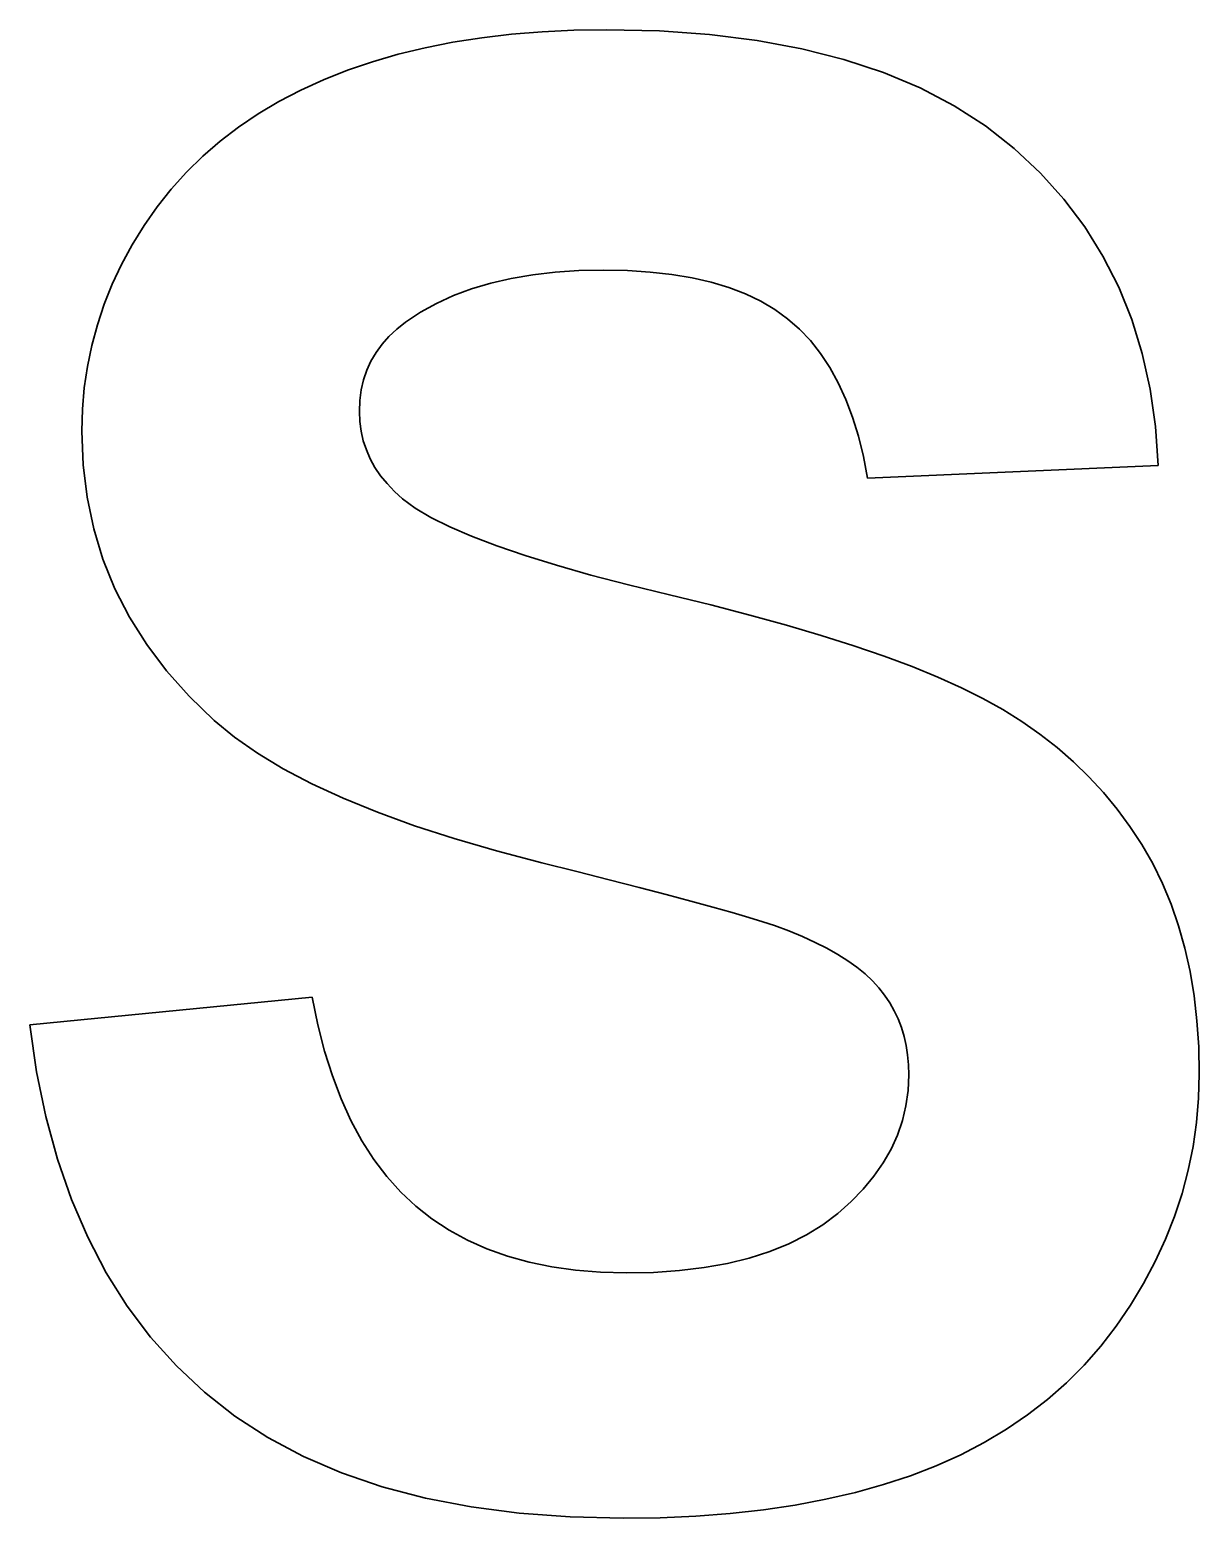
# Model space of a CAD drawing. Extents: x 23 to 417, y 3 to 294.
# Drawn here: x 212.604 to 213.254, y 106.909 to 107.737 of the extents above; entities that cross this region are included whole.
import ezdxf

# ---------------------------------------------------------------- set-up
doc = ezdxf.new("R2010")
doc.units = 0
doc.layers.get('0').update_dxf_attribs({"lineweight": 13})

# ---------------------------------------------------------------- blocks, each defined once
blk = doc.blocks.new('BLOCK4760')
at = {"color": 7, "lineweight": 35, "ltscale": 0.002026}
blk.add_line((-40.4632, 42.0926), (-40.3832, 42.1051), dxfattribs=at)
at = {"color": 7, "lineweight": 35, "ltscale": 0.002084}
blk.add_line((-40.3832, 42.1051), (-40.3004, 42.1149), dxfattribs=at)
at = {"color": 7, "lineweight": 35, "ltscale": 0.002144}
blk.add_line((-40.3004, 42.1149), (-40.2149, 42.1218), dxfattribs=at)
at = {"color": 7, "lineweight": 35, "ltscale": 0.002207}
blk.add_line((-40.2149, 42.1218), (-40.1267, 42.126), dxfattribs=at)
at = {"color": 7, "lineweight": 35, "ltscale": 0.002272}
blk.add_line((-40.1267, 42.126), (-40.0359, 42.1274), dxfattribs=at)
at = {"color": 7, "lineweight": 35, "ltscale": 0.003673}
blk.add_line((-40.0359, 42.1274), (-39.889, 42.1241), dxfattribs=at)
at = {"color": 7, "lineweight": 35, "ltscale": 0.003495}
blk.add_line((-39.889, 42.1241), (-39.7495, 42.1142), dxfattribs=at)
at = {"color": 7, "lineweight": 35, "ltscale": 0.003325}
blk.add_line((-39.7495, 42.1142), (-39.6175, 42.0977), dxfattribs=at)
at = {"color": 7, "lineweight": 35, "ltscale": 0.003167}
blk.add_line((-39.6175, 42.0977), (-39.493, 42.0746), dxfattribs=at)
at = {"color": 7, "lineweight": 35, "ltscale": 0.001873}
blk.add_line((-40.6872, 42.0384), (-40.6153, 42.0592), dxfattribs=at)
at = {"color": 7, "lineweight": 35, "ltscale": 0.001921}
blk.add_line((-40.6153, 42.0592), (-40.5406, 42.0773), dxfattribs=at)
at = {"color": 7, "lineweight": 35, "ltscale": 0.001972}
blk.add_line((-40.5406, 42.0773), (-40.4632, 42.0926), dxfattribs=at)
at = {"color": 7, "lineweight": 35, "ltscale": 0.00302}
blk.add_line((-39.493, 42.0746), (-39.3759, 42.0449), dxfattribs=at)
at = {"color": 7, "lineweight": 35, "ltscale": 0.00179}
blk.add_line((-40.823, 41.9883), (-40.7565, 42.0147), dxfattribs=at)
at = {"color": 7, "lineweight": 35, "ltscale": 0.00183}
blk.add_line((-40.7565, 42.0147), (-40.6872, 42.0384), dxfattribs=at)
at = {"color": 7, "lineweight": 35, "ltscale": 0.002888}
blk.add_line((-39.3759, 42.0449), (-39.2663, 42.0086), dxfattribs=at)
at = {"color": 7, "lineweight": 35, "ltscale": 0.001751}
blk.add_line((-40.8867, 41.9592), (-40.823, 41.9883), dxfattribs=at)
at = {"color": 7, "lineweight": 35, "ltscale": 0.002771}
blk.add_line((-39.2663, 42.0086), (-39.1641, 41.9656), dxfattribs=at)
at = {"color": 7, "lineweight": 35, "ltscale": 0.00171}
blk.add_line((-40.9474, 41.9275), (-40.8867, 41.9592), dxfattribs=at)
at = {"color": 7, "lineweight": 35, "ltscale": 0.002673}
blk.add_line((-39.1641, 41.9656), (-39.0693, 41.9161), dxfattribs=at)
at = {"color": 7, "lineweight": 35, "ltscale": 0.001643}
blk.add_line((-41.0594, 41.8566), (-41.0049, 41.8933), dxfattribs=at)
at = {"color": 7, "lineweight": 35, "ltscale": 0.001674}
blk.add_line((-41.0049, 41.8933), (-40.9474, 41.9275), dxfattribs=at)
at = {"color": 7, "lineweight": 35, "ltscale": 0.002594}
blk.add_line((-39.0693, 41.9161), (-38.982, 41.86), dxfattribs=at)
at = {"color": 7, "lineweight": 35, "ltscale": 0.001618}
blk.add_line((-41.1109, 41.8174), (-41.0594, 41.8566), dxfattribs=at)
at = {"color": 7, "lineweight": 35, "ltscale": 0.002539}
for p, q in [((-38.982, 41.86), (-38.9022, 41.7973)), ((-38.5464, 41.2268), (-38.5245, 41.1276))]:
    blk.add_line(p, q, dxfattribs=at)
at = {"color": 7, "lineweight": 35, "ltscale": 0.001599}
blk.add_line((-41.1593, 41.7756), (-41.1109, 41.8174), dxfattribs=at)
at = {"color": 7, "lineweight": 35, "ltscale": 0.001585}
blk.add_line((-41.2046, 41.7313), (-41.1593, 41.7756), dxfattribs=at)
at = {"color": 7, "lineweight": 35, "ltscale": 0.002489}
blk.add_line((-38.9022, 41.7973), (-38.8297, 41.729), dxfattribs=at)
at = {"color": 7, "lineweight": 35, "ltscale": 0.001578}
blk.add_line((-41.2469, 41.6844), (-41.2046, 41.7313), dxfattribs=at)
at = {"color": 7, "lineweight": 35, "ltscale": 0.002442}
blk.add_line((-38.8297, 41.729), (-38.7644, 41.6564), dxfattribs=at)
at = {"color": 7, "lineweight": 35, "ltscale": 0.001577}
blk.add_line((-41.2862, 41.635), (-41.2469, 41.6844), dxfattribs=at)
at = {"color": 7, "lineweight": 35, "ltscale": 0.002413}
blk.add_line((-38.7644, 41.6564), (-38.7063, 41.5793), dxfattribs=at)
at = {"color": 7, "lineweight": 35, "ltscale": 0.001582}
for p, q in [((-41.3224, 41.5831), (-41.2862, 41.635)), ((-38.9895, 40.2679), (-38.9342, 40.2371)), ((-39.7409, 39.6878), (-39.8019, 39.7045))]:
    blk.add_line(p, q, dxfattribs=at)
at = {"color": 7, "lineweight": 35, "ltscale": 0.001573}
blk.add_line((-41.3553, 41.5295), (-41.3224, 41.5831), dxfattribs=at)
at = {"color": 7, "lineweight": 35, "ltscale": 0.002401}
blk.add_line((-38.7063, 41.5793), (-38.6555, 41.4978), dxfattribs=at)
at = {"color": 7, "lineweight": 35, "ltscale": 0.001546}
blk.add_line((-41.3847, 41.4751), (-41.3553, 41.5295), dxfattribs=at)
at = {"color": 7, "lineweight": 35, "ltscale": 0.001525}
blk.add_line((-41.4107, 41.4199), (-41.3847, 41.4751), dxfattribs=at)
at = {"color": 7, "lineweight": 35, "ltscale": 0.002409}
blk.add_line((-38.6555, 41.4978), (-38.6119, 41.4119), dxfattribs=at)
at = {"color": 7, "lineweight": 35, "ltscale": 0.001453}
blk.add_line((-40.3012, 41.4358), (-40.3578, 41.4228), dxfattribs=at)
at = {"color": 7, "lineweight": 35, "ltscale": 0.001514}
for p, q in [((-40.2415, 41.4459), (-40.3012, 41.4358)), ((-40.3688, 38.7372), (-40.3118, 38.7168))]:
    blk.add_line(p, q, dxfattribs=at)
at = {"color": 7, "lineweight": 35, "ltscale": 0.001579}
blk.add_line((-40.1787, 41.4531), (-40.2415, 41.4459), dxfattribs=at)
at = {"color": 7, "lineweight": 35, "ltscale": 0.001649}
blk.add_line((-40.1129, 41.4575), (-40.1787, 41.4531), dxfattribs=at)
at = {"color": 7, "lineweight": 35, "ltscale": 0.001722}
for p, q in [((-40.044, 41.4589), (-40.1129, 41.4575)), ((-40.7987, 39.2186), (-40.7743, 39.1542))]:
    blk.add_line(p, q, dxfattribs=at)
at = {"color": 7, "lineweight": 35, "ltscale": 0.001663}
for p, q in [((-39.9775, 41.4576), (-40.044, 41.4589)), ((-39.049, 40.2976), (-38.9895, 40.2679))]:
    blk.add_line(p, q, dxfattribs=at)
at = {"color": 7, "lineweight": 35, "ltscale": 0.001581}
blk.add_line((-39.9145, 41.4535), (-39.9775, 41.4576), dxfattribs=at)
at = {"color": 7, "lineweight": 35, "ltscale": 0.001502}
blk.add_line((-39.8548, 41.4468), (-39.9145, 41.4535), dxfattribs=at)
at = {"color": 7, "lineweight": 35, "ltscale": 0.001427}
for p, q in [((-39.7985, 41.4373), (-39.8548, 41.4468)), ((-40.5666, 38.8559), (-40.5217, 38.8207))]:
    blk.add_line(p, q, dxfattribs=at)
at = {"color": 7, "lineweight": 35, "ltscale": 0.001356}
blk.add_line((-39.7456, 41.4252), (-39.7985, 41.4373), dxfattribs=at)
at = {"color": 7, "lineweight": 35, "ltscale": 0.001509}
blk.add_line((-41.4333, 41.3639), (-41.4107, 41.4199), dxfattribs=at)
at = {"color": 7, "lineweight": 35, "ltscale": 0.001348}
blk.add_line((-40.4114, 41.4069), (-40.462, 41.3881), dxfattribs=at)
at = {"color": 7, "lineweight": 35, "ltscale": 0.001397}
for p, q in [((-40.3578, 41.4228), (-40.4114, 41.4069)), ((-39.6871, 39.6726), (-39.7409, 39.6878))]:
    blk.add_line(p, q, dxfattribs=at)
at = {"color": 7, "lineweight": 35, "ltscale": 0.001291}
blk.add_line((-39.6962, 41.4103), (-39.7456, 41.4252), dxfattribs=at)
at = {"color": 7, "lineweight": 35, "ltscale": 0.001232}
blk.add_line((-39.6501, 41.3927), (-39.6962, 41.4103), dxfattribs=at)
at = {"color": 7, "lineweight": 35, "ltscale": 0.00118}
blk.add_line((-39.6075, 41.3725), (-39.6501, 41.3927), dxfattribs=at)
at = {"color": 7, "lineweight": 35, "ltscale": 0.002435}
blk.add_line((-38.6119, 41.4119), (-38.5756, 41.3215), dxfattribs=at)
at = {"color": 7, "lineweight": 35, "ltscale": 0.001497}
blk.add_line((-41.4523, 41.3072), (-41.4333, 41.3639), dxfattribs=at)
at = {"color": 7, "lineweight": 35, "ltscale": 0.001269}
blk.add_line((-40.5094, 41.3664), (-40.5538, 41.3418), dxfattribs=at)
at = {"color": 7, "lineweight": 35, "ltscale": 0.001305}
blk.add_line((-40.462, 41.3881), (-40.5094, 41.3664), dxfattribs=at)
at = {"color": 7, "lineweight": 35, "ltscale": 0.001136}
for p, q in [((-39.5683, 41.3495), (-39.6075, 41.3725)), ((-39.4408, 41.2272), (-39.469, 41.2629))]:
    blk.add_line(p, q, dxfattribs=at)
at = {"color": 7, "lineweight": 35, "ltscale": 0.00077529}
blk.add_line((-40.5952, 41.3143), (-40.6196, 41.2951), dxfattribs=at)
at = {"color": 7, "lineweight": 35, "ltscale": 0.001242}
blk.add_line((-40.5538, 41.3418), (-40.5952, 41.3143), dxfattribs=at)
at = {"color": 7, "lineweight": 35, "ltscale": 0.001101}
blk.add_line((-39.5325, 41.3239), (-39.5683, 41.3495), dxfattribs=at)
at = {"color": 7, "lineweight": 35, "ltscale": 0.001092}
for p, q in [((-39.4995, 41.2951), (-39.5325, 41.3239)), ((-39.1975, 39.1779), (-39.1955, 39.2215))]:
    blk.add_line(p, q, dxfattribs=at)
at = {"color": 7, "lineweight": 35, "ltscale": 0.002478}
blk.add_line((-38.5756, 41.3215), (-38.5464, 41.2268), dxfattribs=at)
at = {"color": 7, "lineweight": 35, "ltscale": 0.001491}
blk.add_line((-41.4679, 41.2496), (-41.4523, 41.3072), dxfattribs=at)
at = {"color": 7, "lineweight": 35, "ltscale": 0.00072476}
blk.add_line((-40.6414, 41.2747), (-40.6606, 41.253), dxfattribs=at)
at = {"color": 7, "lineweight": 35, "ltscale": 0.000747028}
blk.add_line((-40.6196, 41.2951), (-40.6414, 41.2747), dxfattribs=at)
at = {"color": 7, "lineweight": 35, "ltscale": 0.00111}
blk.add_line((-39.469, 41.2629), (-39.4995, 41.2951), dxfattribs=at)
at = {"color": 7, "lineweight": 35, "ltscale": 0.00149}
blk.add_line((-41.48, 41.1912), (-41.4679, 41.2496), dxfattribs=at)
at = {"color": 7, "lineweight": 35, "ltscale": 0.000700188}
blk.add_line((-40.6773, 41.23), (-40.6914, 41.2058), dxfattribs=at)
at = {"color": 7, "lineweight": 35, "ltscale": 0.00070923}
blk.add_line((-40.6606, 41.253), (-40.6773, 41.23), dxfattribs=at)
at = {"color": 7, "lineweight": 35, "ltscale": 0.001172}
blk.add_line((-39.415, 41.1881), (-39.4408, 41.2272), dxfattribs=at)
at = {"color": 7, "lineweight": 35, "ltscale": 0.001494}
for p, q in [((-41.4887, 41.1321), (-41.48, 41.1912)), ((-38.6948, 40.0502), (-38.6543, 40.0063))]:
    blk.add_line(p, q, dxfattribs=at)
at = {"color": 7, "lineweight": 35, "ltscale": 0.000698762}
blk.add_line((-40.6914, 41.2058), (-40.7029, 41.1804), dxfattribs=at)
at = {"color": 7, "lineweight": 35, "ltscale": 0.001215}
blk.add_line((-39.3916, 41.1455), (-39.415, 41.1881), dxfattribs=at)
at = {"color": 7, "lineweight": 35, "ltscale": 0.000716977}
blk.add_line((-40.7119, 41.1537), (-40.7183, 41.1257), dxfattribs=at)
at = {"color": 7, "lineweight": 35, "ltscale": 0.000704613}
blk.add_line((-40.7029, 41.1804), (-40.7119, 41.1537), dxfattribs=at)
at = {"color": 7, "lineweight": 35, "ltscale": 0.001266}
blk.add_line((-39.3705, 41.0994), (-39.3916, 41.1455), dxfattribs=at)
at = {"color": 7, "lineweight": 35, "ltscale": 0.001504}
blk.add_line((-41.4939, 41.0722), (-41.4887, 41.1321), dxfattribs=at)
at = {"color": 7, "lineweight": 35, "ltscale": 0.000737194}
blk.add_line((-40.7183, 41.1257), (-40.7222, 41.0965), dxfattribs=at)
at = {"color": 7, "lineweight": 35, "ltscale": 0.002616}
blk.add_line((-38.5245, 41.1276), (-38.5099, 41.024), dxfattribs=at)
at = {"color": 7, "lineweight": 35, "ltscale": 0.001518}
for p, q in [((-41.4956, 41.0115), (-41.4939, 41.0722)), ((-38.8311, 40.1689), (-38.7832, 40.1315))]:
    blk.add_line(p, q, dxfattribs=at)
at = {"color": 7, "lineweight": 35, "ltscale": 0.00076249}
blk.add_line((-40.7222, 41.0965), (-40.7235, 41.066), dxfattribs=at)
at = {"color": 7, "lineweight": 35, "ltscale": 0.000699874}
blk.add_line((-40.7235, 41.066), (-40.7223, 41.038), dxfattribs=at)
at = {"color": 7, "lineweight": 35, "ltscale": 0.001324}
blk.add_line((-39.3519, 41.0499), (-39.3705, 41.0994), dxfattribs=at)
at = {"color": 7, "lineweight": 35, "ltscale": 0.000684595}
blk.add_line((-40.7223, 41.038), (-40.7187, 41.0109), dxfattribs=at)
at = {"color": 7, "lineweight": 35, "ltscale": 0.001386}
blk.add_line((-39.3356, 40.9969), (-39.3519, 41.0499), dxfattribs=at)
at = {"color": 7, "lineweight": 35, "ltscale": 0.002707}
blk.add_line((-38.5099, 41.024), (-38.5024, 40.9159), dxfattribs=at)
at = {"color": 7, "lineweight": 35, "ltscale": 0.002339}
blk.add_line((-41.4919, 40.9179), (-41.4956, 41.0115), dxfattribs=at)
at = {"color": 7, "lineweight": 35, "ltscale": 0.000675337}
blk.add_line((-40.7187, 41.0109), (-40.7126, 40.9846), dxfattribs=at)
at = {"color": 7, "lineweight": 35, "ltscale": 0.000671444}
blk.add_line((-40.7126, 40.9846), (-40.7042, 40.9591), dxfattribs=at)
at = {"color": 7, "lineweight": 35, "ltscale": 0.001454}
blk.add_line((-39.3216, 40.9404), (-39.3356, 40.9969), dxfattribs=at)
at = {"color": 7, "lineweight": 35, "ltscale": 0.000673736}
blk.add_line((-40.7042, 40.9591), (-40.6934, 40.9344), dxfattribs=at)
at = {"color": 7, "lineweight": 35, "ltscale": 0.001526}
blk.add_line((-39.3101, 40.8805), (-39.3216, 40.9404), dxfattribs=at)
at = {"color": 7, "lineweight": 35, "ltscale": 0.002282}
blk.add_line((-41.4809, 40.8273), (-41.4919, 40.9179), dxfattribs=at)
at = {"color": 7, "lineweight": 35, "ltscale": 0.000681955}
blk.add_line((-40.6934, 40.9344), (-40.6802, 40.9105), dxfattribs=at)
at = {"color": 7, "lineweight": 35, "ltscale": 0.000696069}
blk.add_line((-40.6802, 40.9105), (-40.6646, 40.8874), dxfattribs=at)
at = {"color": 7, "lineweight": 35, "ltscale": 0.020211}
blk.add_line((-38.5024, 40.9159), (-39.3101, 40.8805), dxfattribs=at)
at = {"color": 7, "lineweight": 35, "ltscale": 0.000715537}
blk.add_line((-40.6646, 40.8874), (-40.6466, 40.8652), dxfattribs=at)
at = {"color": 7, "lineweight": 35, "ltscale": 0.000739572}
blk.add_line((-40.6466, 40.8652), (-40.6262, 40.8438), dxfattribs=at)
at = {"color": 7, "lineweight": 35, "ltscale": 0.002241}
blk.add_line((-41.4625, 40.7396), (-41.4809, 40.8273), dxfattribs=at)
at = {"color": 7, "lineweight": 35, "ltscale": 0.000768419}
blk.add_line((-40.6262, 40.8438), (-40.6034, 40.8232), dxfattribs=at)
at = {"color": 7, "lineweight": 35, "ltscale": 0.001085}
blk.add_line((-40.6034, 40.8232), (-40.5685, 40.7974), dxfattribs=at)
at = {"color": 7, "lineweight": 35, "ltscale": 0.00127}
blk.add_line((-40.5685, 40.7974), (-40.5248, 40.7714), dxfattribs=at)
at = {"color": 7, "lineweight": 35, "ltscale": 0.001465}
blk.add_line((-40.5248, 40.7714), (-40.4724, 40.7452), dxfattribs=at)
at = {"color": 7, "lineweight": 35, "ltscale": 0.002216}
blk.add_line((-41.4367, 40.6548), (-41.4625, 40.7396), dxfattribs=at)
at = {"color": 7, "lineweight": 35, "ltscale": 0.001664}
blk.add_line((-40.4724, 40.7452), (-40.4113, 40.7188), dxfattribs=at)
at = {"color": 7, "lineweight": 35, "ltscale": 0.001869}
blk.add_line((-40.4113, 40.7188), (-40.3415, 40.6922), dxfattribs=at)
at = {"color": 7, "lineweight": 35, "ltscale": 0.002076}
blk.add_line((-40.3415, 40.6922), (-40.2629, 40.6654), dxfattribs=at)
at = {"color": 7, "lineweight": 35, "ltscale": 0.00221}
blk.add_line((-41.4035, 40.5728), (-41.4367, 40.6548), dxfattribs=at)
at = {"color": 7, "lineweight": 35, "ltscale": 0.002285}
blk.add_line((-40.2629, 40.6654), (-40.1756, 40.6383), dxfattribs=at)
at = {"color": 7, "lineweight": 35, "ltscale": 0.002496}
blk.add_line((-40.1756, 40.6383), (-40.0795, 40.611), dxfattribs=at)
at = {"color": 7, "lineweight": 35, "ltscale": 0.002708}
blk.add_line((-40.0795, 40.611), (-39.9747, 40.5835), dxfattribs=at)
at = {"color": 7, "lineweight": 35, "ltscale": 0.00222}
blk.add_line((-41.363, 40.4938), (-41.4035, 40.5728), dxfattribs=at)
at = {"color": 7, "lineweight": 35, "ltscale": 0.002921}
blk.add_line((-39.9747, 40.5835), (-39.8612, 40.5558), dxfattribs=at)
at = {"color": 7, "lineweight": 35, "ltscale": 0.002954}
blk.add_line((-39.8612, 40.5558), (-39.7464, 40.5279), dxfattribs=at)
at = {"color": 7, "lineweight": 35, "ltscale": 0.002806}
blk.add_line((-39.7464, 40.5279), (-39.6378, 40.4997), dxfattribs=at)
at = {"color": 7, "lineweight": 35, "ltscale": 0.002249}
blk.add_line((-41.3151, 40.4176), (-41.363, 40.4938), dxfattribs=at)
at = {"color": 7, "lineweight": 35, "ltscale": 0.002659}
blk.add_line((-39.6378, 40.4997), (-39.5353, 40.4714), dxfattribs=at)
at = {"color": 7, "lineweight": 35, "ltscale": 0.002513}
blk.add_line((-39.5353, 40.4714), (-39.4389, 40.4429), dxfattribs=at)
at = {"color": 7, "lineweight": 35, "ltscale": 0.002367}
blk.add_line((-39.4389, 40.4429), (-39.3486, 40.4142), dxfattribs=at)
at = {"color": 7, "lineweight": 35, "ltscale": 0.002294}
blk.add_line((-41.2599, 40.3444), (-41.3151, 40.4176), dxfattribs=at)
at = {"color": 7, "lineweight": 35, "ltscale": 0.002223}
blk.add_line((-39.3486, 40.4142), (-39.2645, 40.3854), dxfattribs=at)
at = {"color": 7, "lineweight": 35, "ltscale": 0.002081}
blk.add_line((-39.2645, 40.3854), (-39.1865, 40.3563), dxfattribs=at)
at = {"color": 7, "lineweight": 35, "ltscale": 0.002355}
blk.add_line((-41.1973, 40.274), (-41.2599, 40.3444), dxfattribs=at)
at = {"color": 7, "lineweight": 35, "ltscale": 0.001939}
blk.add_line((-39.1865, 40.3563), (-39.1147, 40.327), dxfattribs=at)
at = {"color": 7, "lineweight": 35, "ltscale": 0.0018}
blk.add_line((-39.1147, 40.327), (-39.049, 40.2976), dxfattribs=at)
at = {"color": 7, "lineweight": 35, "ltscale": 0.002431}
blk.add_line((-41.1273, 40.2065), (-41.1973, 40.274), dxfattribs=at)
at = {"color": 7, "lineweight": 35, "ltscale": 0.001557}
blk.add_line((-38.9342, 40.2371), (-38.8814, 40.2041), dxfattribs=at)
at = {"color": 7, "lineweight": 35, "ltscale": 0.00182}
blk.add_line((-41.071, 40.1603), (-41.1273, 40.2065), dxfattribs=at)
at = {"color": 7, "lineweight": 35, "ltscale": 0.001536}
blk.add_line((-38.8814, 40.2041), (-38.8311, 40.1689), dxfattribs=at)
at = {"color": 7, "lineweight": 35, "ltscale": 0.001952}
blk.add_line((-41.007, 40.1156), (-41.071, 40.1603), dxfattribs=at)
at = {"color": 7, "lineweight": 35, "ltscale": 0.002095}
blk.add_line((-40.9352, 40.0724), (-41.007, 40.1156), dxfattribs=at)
at = {"color": 7, "lineweight": 35, "ltscale": 0.001506}
blk.add_line((-38.7832, 40.1315), (-38.7378, 40.0919), dxfattribs=at)
at = {"color": 7, "lineweight": 35, "ltscale": 0.002245}
blk.add_line((-40.8557, 40.0306), (-40.9352, 40.0724), dxfattribs=at)
at = {"color": 7, "lineweight": 35, "ltscale": 0.001498}
blk.add_line((-38.7378, 40.0919), (-38.6948, 40.0502), dxfattribs=at)
at = {"color": 7, "lineweight": 35, "ltscale": 0.002403}
blk.add_line((-40.7685, 39.9903), (-40.8557, 40.0306), dxfattribs=at)
at = {"color": 7, "lineweight": 35, "ltscale": 0.002566}
blk.add_line((-40.6735, 39.9515), (-40.7685, 39.9903), dxfattribs=at)
at = {"color": 7, "lineweight": 35, "ltscale": 0.001495}
blk.add_line((-38.6543, 40.0063), (-38.6162, 39.9602), dxfattribs=at)
at = {"color": 7, "lineweight": 35, "ltscale": 0.002734}
blk.add_line((-40.5707, 39.9141), (-40.6735, 39.9515), dxfattribs=at)
at = {"color": 7, "lineweight": 35, "ltscale": 0.0015}
blk.add_line((-38.6162, 39.9602), (-38.5806, 39.9119), dxfattribs=at)
at = {"color": 7, "lineweight": 35, "ltscale": 0.002905}
blk.add_line((-40.4602, 39.8782), (-40.5707, 39.9141), dxfattribs=at)
at = {"color": 7, "lineweight": 35, "ltscale": 0.00151}
blk.add_line((-38.5806, 39.9119), (-38.5475, 39.8614), dxfattribs=at)
at = {"color": 7, "lineweight": 35, "ltscale": 0.003079}
blk.add_line((-40.3419, 39.8438), (-40.4602, 39.8782), dxfattribs=at)
at = {"color": 7, "lineweight": 35, "ltscale": 0.001522}
blk.add_line((-38.5475, 39.8614), (-38.5171, 39.8086), dxfattribs=at)
at = {"color": 7, "lineweight": 35, "ltscale": 0.003256}
blk.add_line((-40.216, 39.8109), (-40.3419, 39.8438), dxfattribs=at)
at = {"color": 7, "lineweight": 35, "ltscale": 0.002508}
blk.add_line((-40.1186, 39.7866), (-40.216, 39.8109), dxfattribs=at)
at = {"color": 7, "lineweight": 35, "ltscale": 0.002323}
blk.add_line((-40.0286, 39.7638), (-40.1186, 39.7866), dxfattribs=at)
at = {"color": 7, "lineweight": 35, "ltscale": 0.001538}
for p, q in [((-38.5171, 39.8086), (-38.49, 39.7534)), ((-40.7167, 39.038), (-40.6836, 38.9862))]:
    blk.add_line(p, q, dxfattribs=at)
at = {"color": 7, "lineweight": 35, "ltscale": 0.002138}
blk.add_line((-39.9457, 39.7425), (-40.0286, 39.7638), dxfattribs=at)
at = {"color": 7, "lineweight": 35, "ltscale": 0.001953}
blk.add_line((-39.8702, 39.7227), (-39.9457, 39.7425), dxfattribs=at)
at = {"color": 7, "lineweight": 35, "ltscale": 0.00156}
blk.add_line((-38.49, 39.7534), (-38.4661, 39.6957), dxfattribs=at)
at = {"color": 7, "lineweight": 35, "ltscale": 0.001767}
blk.add_line((-39.8019, 39.7045), (-39.8702, 39.7227), dxfattribs=at)
at = {"color": 7, "lineweight": 35, "ltscale": 0.001589}
blk.add_line((-38.4661, 39.6957), (-38.4453, 39.6357), dxfattribs=at)
at = {"color": 7, "lineweight": 35, "ltscale": 0.001212}
blk.add_line((-39.6406, 39.659), (-39.6871, 39.6726), dxfattribs=at)
at = {"color": 7, "lineweight": 35, "ltscale": 0.001027}
blk.add_line((-39.6013, 39.6469), (-39.6406, 39.659), dxfattribs=at)
at = {"color": 7, "lineweight": 35, "ltscale": 0.000842853}
blk.add_line((-39.5693, 39.6363), (-39.6013, 39.6469), dxfattribs=at)
at = {"color": 7, "lineweight": 35, "ltscale": 0.001073}
for p, q in [((-39.5291, 39.6213), (-39.5693, 39.6363)), ((-39.2034, 39.1354), (-39.1975, 39.1779))]:
    blk.add_line(p, q, dxfattribs=at)
at = {"color": 7, "lineweight": 35, "ltscale": 0.00102}
blk.add_line((-39.4913, 39.6058), (-39.5291, 39.6213), dxfattribs=at)
at = {"color": 7, "lineweight": 35, "ltscale": 0.001623}
blk.add_line((-38.4453, 39.6357), (-38.4277, 39.5732), dxfattribs=at)
at = {"color": 7, "lineweight": 35, "ltscale": 0.000968295}
blk.add_line((-39.456, 39.5897), (-39.4913, 39.6058), dxfattribs=at)
at = {"color": 7, "lineweight": 35, "ltscale": 0.000918338}
blk.add_line((-39.4233, 39.5732), (-39.456, 39.5897), dxfattribs=at)
at = {"color": 7, "lineweight": 35, "ltscale": 0.000869402}
blk.add_line((-39.393, 39.5561), (-39.4233, 39.5732), dxfattribs=at)
at = {"color": 7, "lineweight": 35, "ltscale": 0.001662}
blk.add_line((-38.4277, 39.5732), (-38.4134, 39.5083), dxfattribs=at)
at = {"color": 7, "lineweight": 35, "ltscale": 0.000822838}
blk.add_line((-39.3651, 39.5385), (-39.393, 39.5561), dxfattribs=at)
at = {"color": 7, "lineweight": 35, "ltscale": 0.000778243}
blk.add_line((-39.3398, 39.5204), (-39.3651, 39.5385), dxfattribs=at)
at = {"color": 7, "lineweight": 35, "ltscale": 0.000736698}
blk.add_line((-39.317, 39.5018), (-39.3398, 39.5204), dxfattribs=at)
at = {"color": 7, "lineweight": 35, "ltscale": 0.000698937}
blk.add_line((-39.2966, 39.4827), (-39.317, 39.5018), dxfattribs=at)
at = {"color": 7, "lineweight": 35, "ltscale": 0.001707}
blk.add_line((-38.4134, 39.5083), (-38.4022, 39.4409), dxfattribs=at)
at = {"color": 7, "lineweight": 35, "ltscale": 0.000664305}
blk.add_line((-39.2787, 39.463), (-39.2966, 39.4827), dxfattribs=at)
at = {"color": 7, "lineweight": 35, "ltscale": 0.000644261}
blk.add_line((-39.2629, 39.4427), (-39.2787, 39.463), dxfattribs=at)
at = {"color": 7, "lineweight": 35, "ltscale": 0.019738}
blk.add_line((-41.6402, 39.3607), (-40.8544, 39.4371), dxfattribs=at)
at = {"color": 7, "lineweight": 35, "ltscale": 0.001965}
blk.add_line((-40.8544, 39.4371), (-40.8388, 39.3601), dxfattribs=at)
at = {"color": 7, "lineweight": 35, "ltscale": 0.000637018}
blk.add_line((-39.2487, 39.4215), (-39.2629, 39.4427), dxfattribs=at)
at = {"color": 7, "lineweight": 35, "ltscale": 0.000633084}
blk.add_line((-39.2363, 39.3995), (-39.2487, 39.4215), dxfattribs=at)
at = {"color": 7, "lineweight": 35, "ltscale": 0.001756}
blk.add_line((-38.4022, 39.4409), (-38.3942, 39.3711), dxfattribs=at)
at = {"color": 7, "lineweight": 35, "ltscale": 0.000632567}
blk.add_line((-39.2254, 39.3766), (-39.2363, 39.3995), dxfattribs=at)
at = {"color": 7, "lineweight": 35, "ltscale": 0.000635799}
blk.add_line((-39.2163, 39.3529), (-39.2254, 39.3766), dxfattribs=at)
at = {"color": 7, "lineweight": 35, "ltscale": 0.001809}
blk.add_line((-38.3942, 39.3711), (-38.3894, 39.2989), dxfattribs=at)
at = {"color": 7, "lineweight": 35, "ltscale": 0.00331}
blk.add_line((-41.6211, 39.2297), (-41.6402, 39.3607), dxfattribs=at)
at = {"color": 7, "lineweight": 35, "ltscale": 0.001879}
blk.add_line((-40.8388, 39.3601), (-40.8202, 39.2872), dxfattribs=at)
at = {"color": 7, "lineweight": 35, "ltscale": 0.0006421}
blk.add_line((-39.2088, 39.3283), (-39.2163, 39.3529), dxfattribs=at)
at = {"color": 7, "lineweight": 35, "ltscale": 0.000651935}
blk.add_line((-39.203, 39.3029), (-39.2088, 39.3283), dxfattribs=at)
at = {"color": 7, "lineweight": 35, "ltscale": 0.001798}
blk.add_line((-40.8202, 39.2872), (-40.7987, 39.2186), dxfattribs=at)
at = {"color": 7, "lineweight": 35, "ltscale": 0.00066471}
blk.add_line((-39.1988, 39.2766), (-39.203, 39.3029), dxfattribs=at)
at = {"color": 7, "lineweight": 35, "ltscale": 0.001867}
blk.add_line((-38.3894, 39.2989), (-38.3878, 39.2243), dxfattribs=at)
at = {"color": 7, "lineweight": 35, "ltscale": 0.000680381}
blk.add_line((-39.1963, 39.2495), (-39.1988, 39.2766), dxfattribs=at)
at = {"color": 7, "lineweight": 35, "ltscale": 0.000699154}
blk.add_line((-39.1955, 39.2215), (-39.1963, 39.2495), dxfattribs=at)
at = {"color": 7, "lineweight": 35, "ltscale": 0.003181}
blk.add_line((-41.5955, 39.105), (-41.6211, 39.2297), dxfattribs=at)
at = {"color": 7, "lineweight": 35, "ltscale": 0.001709}
blk.add_line((-38.3878, 39.2243), (-38.3898, 39.156), dxfattribs=at)
at = {"color": 7, "lineweight": 35, "ltscale": 0.001653}
blk.add_line((-40.7743, 39.1542), (-40.747, 39.094), dxfattribs=at)
at = {"color": 7, "lineweight": 35, "ltscale": 0.001064}
blk.add_line((-39.2133, 39.094), (-39.2034, 39.1354), dxfattribs=at)
at = {"color": 7, "lineweight": 35, "ltscale": 0.001693}
blk.add_line((-38.3898, 39.156), (-38.3955, 39.0885), dxfattribs=at)
at = {"color": 7, "lineweight": 35, "ltscale": 0.003063}
blk.add_line((-41.5633, 38.9868), (-41.5955, 39.105), dxfattribs=at)
at = {"color": 7, "lineweight": 35, "ltscale": 0.001591}
blk.add_line((-40.747, 39.094), (-40.7167, 39.038), dxfattribs=at)
at = {"color": 7, "lineweight": 35, "ltscale": 0.001065}
blk.add_line((-39.2271, 39.0537), (-39.2133, 39.094), dxfattribs=at)
at = {"color": 7, "lineweight": 35, "ltscale": 0.001681}
blk.add_line((-38.3955, 39.0885), (-38.405, 39.0219), dxfattribs=at)
at = {"color": 7, "lineweight": 35, "ltscale": 0.001076}
blk.add_line((-39.2449, 39.0145), (-39.2271, 39.0537), dxfattribs=at)
at = {"color": 7, "lineweight": 35, "ltscale": 0.001096}
blk.add_line((-39.2667, 38.9765), (-39.2449, 39.0145), dxfattribs=at)
at = {"color": 7, "lineweight": 35, "ltscale": 0.001676}
blk.add_line((-38.405, 39.0219), (-38.4184, 38.9562), dxfattribs=at)
at = {"color": 7, "lineweight": 35, "ltscale": 0.002958}
blk.add_line((-41.5245, 38.875), (-41.5633, 38.9868), dxfattribs=at)
at = {"color": 7, "lineweight": 35, "ltscale": 0.001493}
for p, q in [((-40.6836, 38.9862), (-40.6475, 38.9385)), ((-39.6392, 38.7116), (-39.5823, 38.7298))]:
    blk.add_line(p, q, dxfattribs=at)
at = {"color": 7, "lineweight": 35, "ltscale": 0.001125}
blk.add_line((-39.2924, 38.9395), (-39.2667, 38.9765), dxfattribs=at)
at = {"color": 7, "lineweight": 35, "ltscale": 0.001677}
blk.add_line((-38.4184, 38.9562), (-38.4356, 38.8914), dxfattribs=at)
at = {"color": 7, "lineweight": 35, "ltscale": 0.001459}
blk.add_line((-40.6475, 38.9385), (-40.6085, 38.8951), dxfattribs=at)
at = {"color": 7, "lineweight": 35, "ltscale": 0.001163}
blk.add_line((-39.3221, 38.9037), (-39.2924, 38.9395), dxfattribs=at)
at = {"color": 7, "lineweight": 35, "ltscale": 0.002868}
blk.add_line((-41.4792, 38.7696), (-41.5245, 38.875), dxfattribs=at)
at = {"color": 7, "lineweight": 35, "ltscale": 0.001435}
blk.add_line((-40.6085, 38.8951), (-40.5666, 38.8559), dxfattribs=at)
at = {"color": 7, "lineweight": 35, "ltscale": 0.00126}
blk.add_line((-39.3933, 38.8355), (-39.3557, 38.869), dxfattribs=at)
at = {"color": 7, "lineweight": 35, "ltscale": 0.001208}
blk.add_line((-39.3557, 38.869), (-39.3221, 38.9037), dxfattribs=at)
at = {"color": 7, "lineweight": 35, "ltscale": 0.001683}
blk.add_line((-38.4356, 38.8914), (-38.4566, 38.8274), dxfattribs=at)
at = {"color": 7, "lineweight": 35, "ltscale": 0.0013}
blk.add_line((-39.4348, 38.8041), (-39.3933, 38.8355), dxfattribs=at)
at = {"color": 7, "lineweight": 35, "ltscale": 0.001695}
blk.add_line((-38.4566, 38.8274), (-38.4814, 38.7644), dxfattribs=at)
at = {"color": 7, "lineweight": 35, "ltscale": 0.001434}
blk.add_line((-40.5217, 38.8207), (-40.4737, 38.7891), dxfattribs=at)
at = {"color": 7, "lineweight": 35, "ltscale": 0.001451}
blk.add_line((-40.4737, 38.7891), (-40.4228, 38.7613), dxfattribs=at)
at = {"color": 7, "lineweight": 35, "ltscale": 0.001333}
blk.add_line((-39.4801, 38.776), (-39.4348, 38.8041), dxfattribs=at)
at = {"color": 7, "lineweight": 35, "ltscale": 0.002793}
blk.add_line((-41.4274, 38.6707), (-41.4792, 38.7696), dxfattribs=at)
at = {"color": 7, "lineweight": 35, "ltscale": 0.001478}
blk.add_line((-40.4228, 38.7613), (-40.3688, 38.7372), dxfattribs=at)
at = {"color": 7, "lineweight": 35, "ltscale": 0.00143}
blk.add_line((-39.5823, 38.7298), (-39.5293, 38.7513), dxfattribs=at)
at = {"color": 7, "lineweight": 35, "ltscale": 0.001376}
blk.add_line((-39.5293, 38.7513), (-39.4801, 38.776), dxfattribs=at)
at = {"color": 7, "lineweight": 35, "ltscale": 0.001712}
blk.add_line((-38.4814, 38.7644), (-38.5101, 38.7021), dxfattribs=at)
at = {"color": 7, "lineweight": 35, "ltscale": 0.001558}
blk.add_line((-40.3118, 38.7168), (-40.2517, 38.7001), dxfattribs=at)
at = {"color": 7, "lineweight": 35, "ltscale": 0.001563}
blk.add_line((-39.6999, 38.6968), (-39.6392, 38.7116), dxfattribs=at)
at = {"color": 7, "lineweight": 35, "ltscale": 0.001735}
blk.add_line((-38.5101, 38.7021), (-38.5426, 38.6408), dxfattribs=at)
at = {"color": 7, "lineweight": 35, "ltscale": 0.002736}
blk.add_line((-41.369, 38.5781), (-41.4274, 38.6707), dxfattribs=at)
at = {"color": 7, "lineweight": 35, "ltscale": 0.00161}
blk.add_line((-40.2517, 38.7001), (-40.1887, 38.6871), dxfattribs=at)
at = {"color": 7, "lineweight": 35, "ltscale": 0.001669}
blk.add_line((-40.1887, 38.6871), (-40.1226, 38.6778), dxfattribs=at)
at = {"color": 7, "lineweight": 35, "ltscale": 0.001734}
blk.add_line((-40.1226, 38.6778), (-40.0534, 38.6722), dxfattribs=at)
at = {"color": 7, "lineweight": 35, "ltscale": 0.001804}
blk.add_line((-40.0534, 38.6722), (-39.9813, 38.6704), dxfattribs=at)
at = {"color": 7, "lineweight": 35, "ltscale": 0.001903}
blk.add_line((-39.9813, 38.6704), (-39.9052, 38.672), dxfattribs=at)
at = {"color": 7, "lineweight": 35, "ltscale": 0.001811}
blk.add_line((-39.9052, 38.672), (-39.8329, 38.677), dxfattribs=at)
at = {"color": 7, "lineweight": 35, "ltscale": 0.001723}
blk.add_line((-39.8329, 38.677), (-39.7645, 38.6852), dxfattribs=at)
at = {"color": 7, "lineweight": 35, "ltscale": 0.00164}
blk.add_line((-39.7645, 38.6852), (-39.6999, 38.6968), dxfattribs=at)
at = {"color": 7, "lineweight": 35, "ltscale": 0.001763}
blk.add_line((-38.5426, 38.6408), (-38.5788, 38.5803), dxfattribs=at)
at = {"color": 7, "lineweight": 35, "ltscale": 0.002697}
blk.add_line((-41.3041, 38.4919), (-41.369, 38.5781), dxfattribs=at)
at = {"color": 7, "lineweight": 35, "ltscale": 0.001768}
blk.add_line((-38.5788, 38.5803), (-38.6186, 38.5219), dxfattribs=at)
at = {"color": 7, "lineweight": 35, "ltscale": 0.001753}
blk.add_line((-38.6186, 38.5219), (-38.6616, 38.4665), dxfattribs=at)
at = {"color": 7, "lineweight": 35, "ltscale": 0.002677}
for p, q in [((-41.2326, 38.4122), (-41.3041, 38.4919)), ((-41.1546, 38.3389), (-41.2326, 38.4122))]:
    blk.add_line(p, q, dxfattribs=at)
at = {"color": 7, "lineweight": 35, "ltscale": 0.001744}
blk.add_line((-38.6616, 38.4665), (-38.7077, 38.4141), dxfattribs=at)
at = {"color": 7, "lineweight": 35, "ltscale": 0.001741}
blk.add_line((-38.7077, 38.4141), (-38.757, 38.3649), dxfattribs=at)
at = {"color": 7, "lineweight": 35, "ltscale": 0.002696}
blk.add_line((-41.0697, 38.2723), (-41.1546, 38.3389), dxfattribs=at)
at = {"color": 7, "lineweight": 35, "ltscale": 0.001747}
blk.add_line((-38.757, 38.3649), (-38.8094, 38.3187), dxfattribs=at)
at = {"color": 7, "lineweight": 35, "ltscale": 0.001758}
blk.add_line((-38.8094, 38.3187), (-38.865, 38.2757), dxfattribs=at)
at = {"color": 7, "lineweight": 35, "ltscale": 0.002738}
blk.add_line((-40.9779, 38.2127), (-41.0697, 38.2723), dxfattribs=at)
at = {"color": 7, "lineweight": 35, "ltscale": 0.001777}
blk.add_line((-38.865, 38.2757), (-38.9238, 38.2357), dxfattribs=at)
at = {"color": 7, "lineweight": 35, "ltscale": 0.002801}
blk.add_line((-40.8789, 38.1601), (-40.9779, 38.2127), dxfattribs=at)
at = {"color": 7, "lineweight": 35, "ltscale": 0.001802}
blk.add_line((-38.9238, 38.2357), (-38.9857, 38.1988), dxfattribs=at)
at = {"color": 7, "lineweight": 35, "ltscale": 0.001872}
blk.add_line((-39.0508, 38.165), (-39.1191, 38.1342), dxfattribs=at)
at = {"color": 7, "lineweight": 35, "ltscale": 0.001834}
blk.add_line((-38.9857, 38.1988), (-39.0508, 38.165), dxfattribs=at)
at = {"color": 7, "lineweight": 35, "ltscale": 0.002883}
blk.add_line((-40.773, 38.1145), (-40.8789, 38.1601), dxfattribs=at)
at = {"color": 7, "lineweight": 35, "ltscale": 0.001919}
blk.add_line((-39.1191, 38.1342), (-39.1907, 38.1065), dxfattribs=at)
at = {"color": 7, "lineweight": 35, "ltscale": 0.002985}
blk.add_line((-40.66, 38.0759), (-40.773, 38.1145), dxfattribs=at)
at = {"color": 7, "lineweight": 35, "ltscale": 0.002036}
blk.add_line((-39.2657, 38.0817), (-39.3441, 38.0598), dxfattribs=at)
at = {"color": 7, "lineweight": 35, "ltscale": 0.001975}
blk.add_line((-39.1907, 38.1065), (-39.2657, 38.0817), dxfattribs=at)
at = {"color": 7, "lineweight": 35, "ltscale": 0.003103}
blk.add_line((-40.54, 38.0443), (-40.66, 38.0759), dxfattribs=at)
at = {"color": 7, "lineweight": 35, "ltscale": 0.003236}
blk.add_line((-40.4129, 38.0198), (-40.54, 38.0443), dxfattribs=at)
at = {"color": 7, "lineweight": 35, "ltscale": 0.002171}
blk.add_line((-39.426, 38.0408), (-39.5113, 38.0247), dxfattribs=at)
at = {"color": 7, "lineweight": 35, "ltscale": 0.002101}
blk.add_line((-39.3441, 38.0598), (-39.426, 38.0408), dxfattribs=at)
at = {"color": 7, "lineweight": 35, "ltscale": 0.003381}
blk.add_line((-40.2788, 38.0023), (-40.4129, 38.0198), dxfattribs=at)
at = {"color": 7, "lineweight": 35, "ltscale": 0.003538}
blk.add_line((-40.1377, 37.9918), (-40.2788, 38.0023), dxfattribs=at)
at = {"color": 7, "lineweight": 35, "ltscale": 0.002398}
blk.add_line((-39.6923, 38.0014), (-39.7879, 37.9941), dxfattribs=at)
at = {"color": 7, "lineweight": 35, "ltscale": 0.002319}
blk.add_line((-39.6001, 38.0116), (-39.6923, 38.0014), dxfattribs=at)
at = {"color": 7, "lineweight": 35, "ltscale": 0.002243}
blk.add_line((-39.5113, 38.0247), (-39.6001, 38.0116), dxfattribs=at)
at = {"color": 7, "lineweight": 35, "ltscale": 0.003706}
blk.add_line((-39.9895, 37.9883), (-40.1377, 37.9918), dxfattribs=at)
at = {"color": 7, "lineweight": 35, "ltscale": 0.002563}
blk.add_line((-39.887, 37.9897), (-39.9895, 37.9883), dxfattribs=at)
at = {"color": 7, "lineweight": 35, "ltscale": 0.002479}
blk.add_line((-39.7879, 37.9941), (-39.887, 37.9897), dxfattribs=at)

msp = doc.modelspace()

# ---------------------------------------------------------------- block references
at = {"lineweight": 0, "xscale": 0.2, "yscale": 0.2, "zscale": 0.2}
msp.add_blockref('BLOCK4760', (220.93177, 99.31183), dxfattribs=at)

doc.saveas('drawing.dxf')
